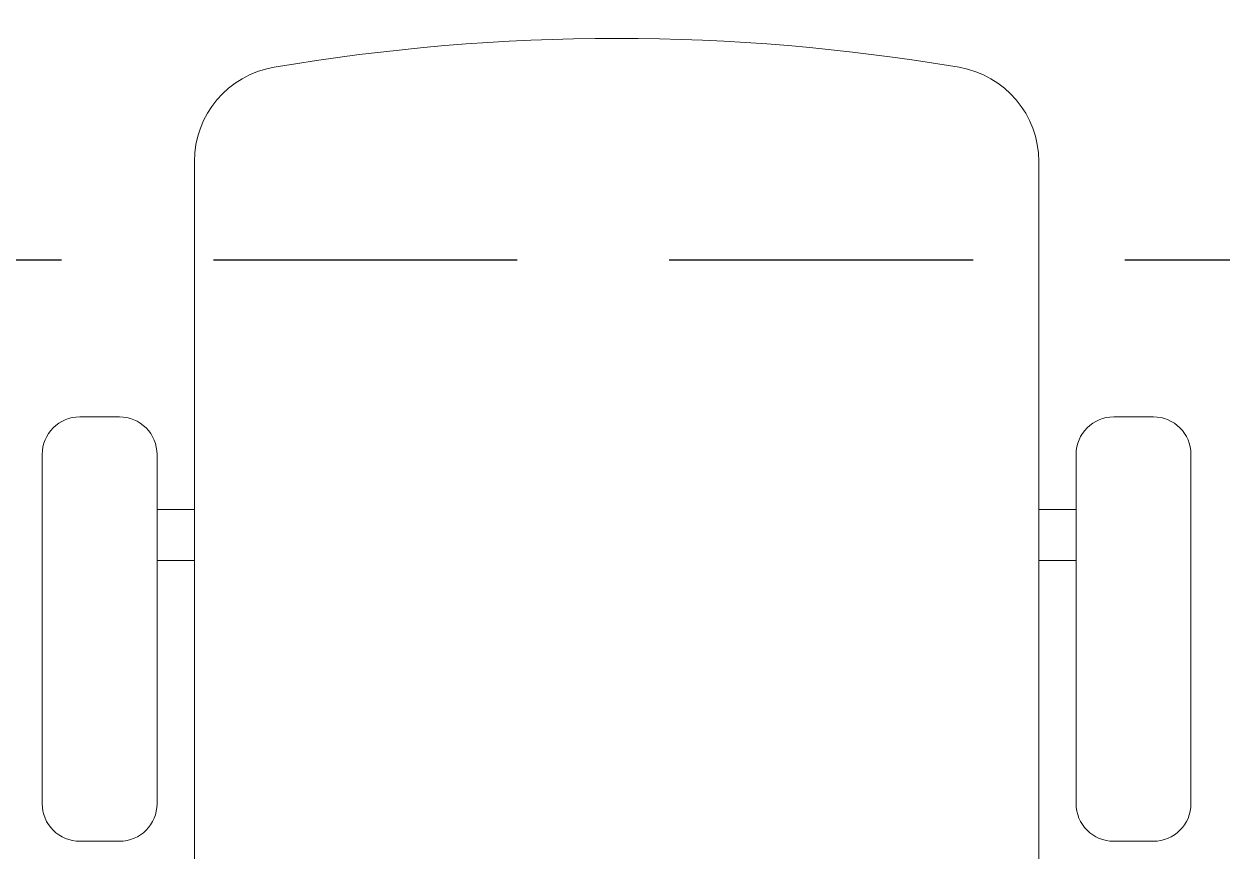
# Model space of a CAD drawing. Header units: inches. Extents: x -12418 to 242017, y -29325 to 19878.
# Drawn here: x 47598 to 48224, y -6648 to -6216 of the extents above; entities that cross this region are included whole.
import ezdxf

# ---------------------------------------------------------------- set-up
doc = ezdxf.new("R2010")
doc.units = ezdxf.units.IN
doc.header["$LTSCALE"] = 25
doc.header["$MEASUREMENT"] = 0
doc.linetypes.add('DASHDOT', pattern=[25.4, 12.7, -6.35, 0, -6.35])
doc.linetypes.add('HIDDEN', pattern=[9.525, 6.35, -3.175])
doc.layers.get('0').update_dxf_attribs({"color": 8})
for name, color, linetype, lineweight in [('00-Ground Floor$0$LOADING', 253, 'Continuous', 5), ('00-Ground Floor$0$NEW Wall', 166, 'Continuous', 5), ('E-LITE-CLNG-CNDT', 6, 'DASHDOT', 35), ('E-POWR-FLOR-CNDT', 6, 'HIDDEN', 25)]:
    doc.layers.add(name, color=color, linetype=linetype, lineweight=lineweight)

# ---------------------------------------------------------------- blocks, each defined once
blk = doc.blocks.new('*X101')
at = {"color": 0}
for p, q in [((5, 3), (5, 3)), ((5, 3), (5, 3)), ((5, 3), (5, 3)), ((5, 3), (5, 3)), ((5, 3), (5, 3)), ((5, 3), (5, 3)), ((5, 3), (5, 3)), ((5, 3), (5, 3)), ((5, 3), (5, 3)), ((5, 3), (5, 3)), ((5, 3), (5, 3)), ((5, 3), (5, 3)), ((5, 3), (5, 3)), ((5, 3), (5, 3)), ((5, 3), (5, 3)), ((5, 3), (5, 3)), ((5, 3), (5, 3)), ((5, 3), (5, 3)), ((5, 3), (5, 3)), ((5, 3), (5, 3)), ((5, 3), (5, 3)), ((5, 3), (5, 3)), ((5, 3), (5, 3)), ((5, 3), (5, 3)), ((5, 3), (5, 3)), ((5, 3), (5, 3)), ((5, 3), (5, 3)), ((5, 3), (5, 3)), ((5, 3), (5, 3)), ((5, 3), (5, 3)), ((5, 3), (5, 3)), ((5, 3), (5, 3)), ((5, 3), (5, 3)), ((5, 3), (5, 3)), ((5, 3), (5, 3)), ((5, 3), (5, 3)), ((5, 3), (5, 3)), ((5, 3), (5, 3)), ((5, 3), (5, 3)), ((5, 3), (5, 3)), ((5, 3), (5, 3)), ((5, 3), (5, 3)), ((5, 3), (5, 3)), ((5, 3), (5, 3)), ((5, 3), (5, 3)), ((5, 3), (5, 3)), ((5, 3), (5, 3)), ((5, 3), (5, 3)), ((5, 3), (5, 3)), ((5, 3), (5, 3)), ((5, 3), (5, 3)), ((5, 3), (5, 3)), ((5, 3), (5, 3)), ((5, 3), (5, 3)), ((5, 3), (5, 3)), ((5, 3), (5, 3)), ((5, 3), (5, 3)), ((5, 3), (5, 3)), ((5, 3), (5, 3)), ((5, 3), (5, 3)), ((5, 3), (5, 3)), ((5, 3), (5, 3)), ((5, 3), (5, 3)), ((5, 3), (5, 3)), ((5, 3), (5, 3)), ((5, 3), (5, 3)), ((6, 3), (5, 3)), ((5, 3), (5, 3)), ((6, 3), (5, 3)), ((5, 3), (5, 3)), ((6, 3), (5, 3)), ((5, 3), (5, 3)), ((6, 3), (5, 3)), ((5, 3), (5, 3)), ((5, 3), (5, 3)), ((5, 3), (5, 3)), ((5, 3), (5, 3)), ((5, 3), (5, 3)), ((5, 3), (5, 3)), ((5, 3), (5, 3)), ((5, 3), (5, 3)), ((5, 3), (5, 3)), ((5, 3), (5, 3)), ((5, 3), (5, 3)), ((5, 3), (5, 3)), ((5, 3), (5, 3)), ((5, 3), (5, 3)), ((5, 3), (5, 3)), ((5, 3), (5, 3)), ((5, 3), (5, 3)), ((5, 3), (5, 3)), ((5, 3), (5, 3)), ((5, 3), (5, 3)), ((5, 3), (5, 3)), ((5, 3), (5, 3)), ((5, 3), (5, 3)), ((6, 3), (6, 3)), ((6, 3), (6, 3)), ((6, 3), (6, 3)), ((6, 3), (6, 3)), ((6, 3), (6, 3)), ((6, 3), (6, 3)), ((6, 3), (6, 3)), ((6, 3), (6, 3)), ((6, 3), (6, 3)), ((6, 3), (6, 3)), ((6, 3), (6, 3)), ((6, 3), (6, 3)), ((6, 3), (6, 3)), ((6, 3), (6, 3)), ((6, 3), (6, 3)), ((6, 3), (6, 3)), ((6, 3), (6, 3)), ((6, 3), (6, 3)), ((6, 3), (6, 3)), ((6, 3), (6, 3)), ((6, 3), (6, 3)), ((6, 3), (6, 3)), ((6, 3), (6, 3)), ((6, 3), (6, 3)), ((6, 3), (6, 3)), ((6, 3), (6, 3)), ((6, 3), (6, 3)), ((6, 3), (6, 3)), ((6, 3), (6, 3)), ((6, 3), (6, 3)), ((6, 3), (6, 3)), ((6, 3), (6, 3)), ((6, 3), (6, 3)), ((6, 3), (6, 3)), ((6, 3), (6, 3)), ((6, 3), (6, 3)), ((6, 3), (6, 3)), ((6, 3), (6, 3)), ((6, 3), (6, 3)), ((6, 3), (6, 3)), ((6, 3), (6, 3)), ((6, 3), (6, 3)), ((6, 3), (6, 3)), ((6, 3), (6, 3)), ((6, 3), (6, 3)), ((6, 3), (6, 3)), ((6, 3), (6, 3)), ((6, 3), (6, 3)), ((6, 3), (6, 3)), ((6, 3), (6, 3)), ((6, 3), (6, 3)), ((6, 3), (6, 3)), ((6, 3), (6, 3)), ((6, 3), (6, 3)), ((6, 3), (6, 3)), ((6, 3), (6, 3)), ((6, 3), (6, 3)), ((6, 3), (6, 3)), ((6, 3), (6, 3)), ((6, 3), (6, 3)), ((6, 3), (6, 3)), ((6, 3), (6, 3)), ((6, 3), (6, 3)), ((6, 3), (6, 3)), ((6, 3), (6, 3)), ((6, 3), (6, 3)), ((6, 3), (6, 3)), ((6, 3), (6, 3)), ((6, 3), (6, 3)), ((6, 3), (6, 3)), ((6, 3), (6, 3)), ((6, 3), (6, 3)), ((6, 3), (6, 3)), ((6, 3), (6, 3)), ((6, 3), (6, 3)), ((6, 3), (6, 3)), ((6, 3), (6, 3)), ((6, 3), (6, 3)), ((6, 3), (6, 3)), ((6, 3), (6, 3)), ((6, 3), (6, 3)), ((6, 3), (6, 3)), ((6, 3), (6, 3)), ((6, 3), (6, 3)), ((6, 3), (6, 3)), ((6, 3), (6, 3)), ((6, 3), (6, 3)), ((6, 3), (6, 3)), ((6, 3), (6, 3)), ((6, 3), (6, 3)), ((6, 3), (6, 3)), ((6, 3), (6, 3)), ((6, 3), (6, 3)), ((6, 3), (6, 3)), ((6, 3), (6, 3)), ((6, 3), (6, 3)), ((6, 3), (6, 3)), ((6, 3), (6, 3)), ((6, 3), (6, 3)), ((6, 3), (6, 3)), ((6, 3), (6, 3)), ((6, 3), (6, 3)), ((6, 3), (6, 3)), ((6, 3), (6, 3)), ((6, 3), (6, 3)), ((6, 3), (6, 3)), ((6, 3), (6, 3)), ((6, 3), (6, 3)), ((6, 3), (6, 3)), ((6, 3), (6, 3)), ((6, 3), (6, 3)), ((6, 3), (6, 3)), ((6, 3), (6, 3)), ((6, 3), (6, 3)), ((6, 3), (6, 3)), ((6, 3), (6, 3)), ((6, 3), (6, 3)), ((6, 3), (6, 3)), ((6, 3), (6, 3)), ((6, 3), (6, 3)), ((6, 3), (6, 3)), ((6, 3), (6, 3)), ((6, 3), (6, 3)), ((6, 3), (6, 3)), ((6, 3), (6, 3)), ((6, 3), (6, 3)), ((6, 3), (6, 3)), ((6, 3), (6, 3)), ((6, 3), (6, 3)), ((6, 3), (6, 3)), ((6, 3), (6, 3)), ((6, 3), (6, 3)), ((6, 3), (6, 3)), ((6, 3), (6, 3)), ((6, 3), (6, 3)), ((6, 3), (6, 3)), ((6, 3), (6, 3)), ((6, 3), (6, 3)), ((6, 3), (6, 3)), ((6, 3), (6, 3)), ((6, 3), (6, 3)), ((6, 3), (6, 3)), ((6, 3), (6, 3)), ((6, 3), (6, 3)), ((6, 3), (6, 3)), ((6, 3), (6, 3)), ((6, 3), (6, 3)), ((6, 3), (6, 3)), ((6, 3), (6, 3)), ((6, 3), (6, 3)), ((6, 3), (6, 3)), ((6, 3), (6, 3)), ((6, 3), (6, 3)), ((6, 3), (6, 3)), ((6, 3), (6, 3)), ((6, 3), (6, 3)), ((6, 3), (6, 3)), ((6, 3), (6, 3)), ((6, 3), (6, 3)), ((6, 3), (6, 3)), ((6, 3), (6, 3)), ((6, 3), (6, 3)), ((6, 3), (6, 3)), ((6, 3), (6, 3)), ((6, 3), (6, 3)), ((6, 3), (6, 3)), ((6, 3), (6, 3)), ((6, 3), (6, 3)), ((6, 3), (6, 3)), ((6, 3), (6, 3)), ((6, 3), (6, 3)), ((6, 3), (6, 3)), ((6, 3), (6, 3)), ((6, 3), (6, 3)), ((6, 3), (6, 3)), ((6, 3), (6, 3)), ((6, 3), (6, 3)), ((6, 3), (6, 3)), ((6, 3), (6, 3)), ((6, 3), (6, 3)), ((6, 3), (6, 3)), ((6, 3), (6, 3)), ((6, 3), (6, 3)), ((6, 3), (6, 3)), ((6, 3), (6, 3)), ((6, 3), (6, 3)), ((6, 3), (6, 3)), ((6, 3), (6, 3)), ((6, 3), (6, 3)), ((6, 3), (6, 3)), ((6, 3), (6, 3)), ((6, 3), (6, 3)), ((6, 3), (6, 3)), ((6, 3), (6, 3)), ((6, 3), (6, 3)), ((6, 3), (6, 3)), ((6, 3), (6, 3)), ((6, 3), (6, 3)), ((6, 3), (6, 3)), ((6, 3), (6, 3)), ((6, 3), (6, 3)), ((6, 3), (6, 3)), ((6, 3), (6, 3)), ((6, 3), (6, 3)), ((6, 3), (5, 3)), ((6, 3), (5, 3)), ((6, 3), (5, 3)), ((6, 3), (5, 3)), ((6, 3), (5, 3)), ((6, 3), (6, 3)), ((6, 3), (6, 3)), ((6, 3), (6, 3)), ((6, 3), (6, 3)), ((6, 3), (6, 3)), ((6, 3), (6, 3)), ((6, 3), (6, 3)), ((6, 3), (6, 3)), ((6, 3), (6, 3)), ((6, 3), (6, 3)), ((6, 3), (6, 3)), ((6, 3), (6, 3)), ((6, 3), (6, 3)), ((6, 3), (6, 3)), ((6, 3), (6, 3)), ((6, 3), (6, 3)), ((6, 3), (6, 3)), ((6, 3), (6, 3)), ((6, 3), (6, 3)), ((6, 3), (6, 3)), ((6, 3), (6, 3)), ((6, 3), (6, 3)), ((6, 3), (6, 3)), ((6, 3), (6, 3)), ((6, 3), (6, 3)), ((6, 3), (6, 3)), ((6, 3), (6, 3)), ((6, 3), (6, 3)), ((6, 3), (6, 3)), ((6, 3), (6, 3)), ((6, 3), (6, 3)), ((6, 3), (6, 3)), ((6, 3), (6, 3)), ((6, 3), (6, 3)), ((6, 3), (6, 3)), ((6, 3), (6, 3)), ((6, 3), (6, 3)), ((6, 3), (6, 3)), ((6, 3), (6, 3)), ((6, 3), (6, 3)), ((6, 3), (6, 3)), ((6, 3), (6, 3)), ((6, 3), (6, 3)), ((6, 3), (6, 3)), ((6, 3), (6, 3)), ((6, 3), (6, 3)), ((6, 3), (6, 3)), ((6, 3), (6, 3)), ((6, 3), (6, 3)), ((6, 3), (6, 3)), ((6, 3), (6, 3)), ((6, 3), (6, 3)), ((6, 3), (6, 3)), ((6, 3), (6, 3)), ((6, 3), (6, 3)), ((6, 3), (6, 3)), ((6, 3), (6, 3)), ((6, 3), (6, 3)), ((6, 3), (6, 3)), ((6, 3), (6, 3)), ((6, 3), (6, 3)), ((6, 3), (6, 3)), ((6, 3), (6, 3)), ((6, 3), (6, 3)), ((6, 3), (6, 3)), ((6, 3), (6, 3)), ((6, 3), (6, 3)), ((6, 3), (6, 3)), ((6, 3), (6, 3)), ((6, 3), (6, 3)), ((6, 3), (6, 3)), ((6, 3), (6, 3)), ((6, 3), (6, 3)), ((6, 3), (6, 3)), ((6, 3), (6, 3)), ((6, 3), (6, 3)), ((6, 3), (6, 3)), ((6, 3), (6, 3)), ((6, 3), (6, 3)), ((6, 3), (6, 3)), ((6, 3), (6, 3)), ((6, 3), (6, 3)), ((6, 3), (6, 3)), ((6, 3), (6, 3)), ((6, 3), (6, 3)), ((6, 3), (6, 3)), ((6, 3), (6, 3)), ((6, 3), (6, 3)), ((6, 3), (6, 3)), ((6, 3), (6, 3)), ((6, 3), (6, 3)), ((6, 3), (6, 3)), ((6, 3), (6, 3)), ((6, 3), (6, 3)), ((6, 3), (6, 3)), ((6, 3), (6, 3)), ((6, 3), (6, 3)), ((6, 3), (6, 3)), ((6, 3), (6, 3)), ((6, 3), (6, 3)), ((6, 3), (6, 3)), ((6, 3), (6, 3)), ((6, 3), (6, 3)), ((6, 3), (6, 3)), ((6, 3), (6, 3)), ((6, 3), (6, 3)), ((6, 3), (6, 3)), ((6, 3), (6, 3)), ((6, 3), (6, 3)), ((6, 3), (6, 3)), ((6, 3), (6, 3)), ((6, 3), (6, 3)), ((6, 3), (6, 3)), ((6, 3), (6, 3)), ((6, 3), (6, 3)), ((6, 3), (6, 3)), ((6, 3), (6, 3)), ((6, 3), (6, 3)), ((6, 3), (6, 3)), ((6, 3), (6, 3)), ((6, 3), (6, 3)), ((6, 3), (6, 3)), ((6, 3), (6, 3)), ((6, 3), (6, 3)), ((6, 3), (6, 3)), ((6, 3), (6, 3)), ((6, 3), (6, 3)), ((6, 3), (6, 3)), ((6, 3), (6, 3)), ((6, 3), (6, 3)), ((6, 3), (6, 3)), ((6, 3), (6, 3)), ((6, 3), (6, 3)), ((6, 3), (6, 3)), ((6, 3), (6, 3)), ((6, 3), (6, 3)), ((6, 3), (6, 3)), ((6, 3), (6, 3)), ((6, 3), (6, 3)), ((6, 3), (6, 3)), ((6, 3), (6, 3)), ((6, 3), (6, 3)), ((6, 3), (6, 3)), ((6, 3), (6, 3)), ((6, 3), (6, 3)), ((6, 3), (6, 3)), ((6, 3), (6, 3)), ((6, 3), (6, 3)), ((6, 3), (6, 3)), ((6, 3), (6, 3)), ((6, 3), (6, 3)), ((6, 3), (6, 3)), ((6, 3), (6, 3)), ((6, 3), (6, 3)), ((6, 3), (6, 3)), ((6, 3), (6, 3)), ((6, 3), (6, 3)), ((6, 3), (6, 3)), ((6, 3), (6, 3)), ((6, 3), (6, 3)), ((6, 3), (6, 3)), ((6, 3), (6, 3)), ((6, 3), (6, 3)), ((6, 3), (6, 3)), ((6, 3), (6, 3)), ((6, 3), (6, 3)), ((6, 3), (6, 3)), ((6, 3), (6, 3)), ((6, 3), (6, 3)), ((6, 3), (6, 3)), ((6, 3), (6, 3)), ((6, 3), (6, 3)), ((6, 3), (6, 3)), ((6, 3), (6, 3)), ((6, 3), (6, 3)), ((6, 3), (6, 3)), ((6, 3), (6, 3)), ((6, 3), (6, 3)), ((6, 3), (6, 3)), ((6, 3), (6, 3)), ((6, 3), (6, 3)), ((6, 3), (6, 3)), ((6, 3), (6, 3)), ((6, 3), (6, 3)), ((6, 3), (6, 3)), ((6, 3), (6, 3)), ((6, 3), (6, 3)), ((6, 3), (6, 3)), ((6, 3), (6, 3)), ((6, 3), (6, 3)), ((6, 3), (6, 3)), ((6, 3), (6, 3)), ((6, 3), (6, 3)), ((6, 3), (6, 3)), ((6, 3), (6, 3)), ((6, 3), (6, 3)), ((6, 3), (6, 3)), ((6, 3), (6, 3)), ((6, 3), (6, 3)), ((6, 3), (6, 3)), ((6, 3), (6, 3)), ((6, 3), (6, 3)), ((6, 3), (6, 3)), ((6, 3), (6, 3)), ((6, 3), (6, 3)), ((6, 3), (6, 3)), ((6, 3), (6, 3)), ((6, 3), (6, 3)), ((6, 3), (6, 3)), ((6, 3), (6, 3)), ((6, 3), (6, 3)), ((6, 3), (6, 3)), ((6, 3), (6, 3)), ((6, 3), (6, 3)), ((6, 3), (6, 3)), ((6, 3), (6, 3)), ((6, 3), (6, 3)), ((6, 3), (6, 3)), ((6, 3), (6, 3)), ((6, 3), (6, 3)), ((6, 3), (6, 3)), ((6, 3), (6, 3)), ((6, 3), (6, 3)), ((6, 3), (6, 3)), ((6, 3), (6, 3)), ((6, 3), (6, 3)), ((6, 3), (6, 3)), ((6, 3), (6, 3)), ((6, 3), (6, 3)), ((6, 3), (6, 3)), ((6, 3), (6, 3)), ((6, 3), (6, 3)), ((6, 3), (6, 3)), ((6, 3), (6, 3)), ((6, 3), (6, 3)), ((6, 3), (6, 3)), ((6, 3), (6, 3)), ((6, 3), (6, 3)), ((6, 3), (6, 3)), ((6, 3), (6, 3)), ((6, 3), (6, 3)), ((6, 3), (6, 3)), ((6, 3), (6, 3)), ((6, 3), (6, 3)), ((6, 3), (6, 3)), ((6, 3), (6, 3)), ((6, 3), (6, 3)), ((6, 3), (6, 3)), ((6, 3), (6, 3)), ((6, 3), (6, 3)), ((6, 3), (6, 3)), ((6, 3), (6, 3)), ((6, 3), (6, 3)), ((6, 3), (6, 3)), ((6, 3), (6, 3)), ((6, 3), (6, 3)), ((6, 3), (6, 3)), ((6, 3), (6, 3)), ((6, 3), (6, 3)), ((6, 3), (6, 3)), ((6, 3), (6, 3)), ((6, 3), (6, 3)), ((6, 3), (6, 3)), ((6, 3), (6, 3)), ((6, 3), (6, 3)), ((6, 3), (6, 3)), ((6, 3), (6, 3)), ((6, 3), (6, 3)), ((6, 3), (6, 3)), ((6, 3), (6, 3)), ((6, 3), (6, 3)), ((6, 3), (6, 3)), ((6, 3), (6, 3)), ((6, 3), (6, 3)), ((6, 3), (6, 3)), ((6, 3), (6, 3)), ((6, 3), (6, 3)), ((6, 3), (6, 3)), ((6, 3), (6, 3)), ((6, 3), (6, 3)), ((6, 3), (6, 3)), ((6, 3), (6, 3)), ((6, 3), (6, 3)), ((6, 3), (6, 3)), ((6, 3), (6, 3)), ((6, 3), (6, 3)), ((6, 3), (6, 3)), ((6, 3), (6, 3)), ((6, 3), (6, 3)), ((6, 3), (6, 3)), ((6, 3), (6, 3)), ((6, 3), (6, 3)), ((6, 3), (6, 3)), ((6, 3), (6, 3)), ((6, 3), (6, 3)), ((6, 3), (6, 3)), ((6, 3), (6, 3)), ((6, 3), (6, 3)), ((6, 3), (6, 3)), ((6, 3), (6, 3)), ((6, 3), (6, 3)), ((6, 3), (6, 3)), ((6, 3), (6, 3)), ((6, 3), (6, 3)), ((6, 3), (6, 3)), ((6, 3), (6, 3)), ((6, 3), (6, 3)), ((6, 3), (6, 3)), ((6, 3), (6, 3)), ((6, 3), (6, 3)), ((6, 3), (6, 3)), ((6, 3), (6, 3)), ((6, 3), (6, 3)), ((6, 3), (6, 3)), ((6, 3), (6, 3)), ((6, 3), (6, 3)), ((6, 3), (6, 3))]:
    blk.add_line(p, q, dxfattribs=at)
blk = doc.blocks.new('*X102')
at = {"color": 0}
for p, q in [((13, 1), (13, 1)), ((13, 1), (13, 1)), ((13, 1), (13, 1)), ((13, 1), (13, 1)), ((13, 1), (13, 1)), ((13, 1), (13, 1)), ((13, 1), (13, 1)), ((13, 1), (13, 1)), ((13, 1), (13, 1)), ((13, 1), (13, 1)), ((13, 1), (13, 1)), ((13, 1), (13, 1)), ((13, 1), (13, 1)), ((13, 1), (13, 1)), ((13, 1), (13, 1)), ((13, 1), (14, 1)), ((13, 1), (14, 1)), ((13, 1), (14, 1)), ((13, 1), (13, 1)), ((13, 1), (13, 1)), ((13, 1), (13, 1)), ((13, 1), (13, 1)), ((13, 1), (13, 1)), ((13, 1), (13, 1)), ((13, 1), (13, 1)), ((13, 1), (13, 1)), ((13, 1), (13, 1)), ((13, 1), (13, 1)), ((13, 1), (13, 1)), ((13, 1), (13, 1)), ((13, 1), (13, 1)), ((13, 1), (13, 1)), ((13, 1), (13, 1)), ((13, 1), (13, 1)), ((13, 1), (13, 1)), ((13, 1), (13, 1)), ((13, 1), (13, 1)), ((13, 1), (13, 1)), ((13, 1), (13, 1)), ((13, 1), (13, 1)), ((13, 1), (13, 1)), ((13, 1), (13, 1)), ((13, 1), (13, 1)), ((13, 1), (13, 1)), ((13, 1), (13, 1)), ((13, 1), (13, 1)), ((13, 1), (13, 1)), ((13, 1), (13, 1)), ((13, 1), (13, 1)), ((13, 1), (13, 1)), ((13, 1), (13, 1)), ((13, 1), (13, 1)), ((13, 1), (13, 1)), ((13, 1), (13, 1)), ((13, 1), (13, 1)), ((13, 1), (13, 1)), ((13, 1), (13, 1)), ((13, 1), (13, 1)), ((13, 1), (13, 1)), ((13, 1), (13, 1)), ((13, 1), (13, 1)), ((13, 1), (13, 1)), ((13, 1), (13, 1)), ((13, 1), (13, 1)), ((13, 1), (13, 1)), ((13, 1), (13, 1)), ((13, 1), (13, 1)), ((13, 1), (13, 1)), ((13, 1), (13, 1)), ((13, 1), (13, 1)), ((13, 1), (13, 1)), ((13, 1), (13, 1)), ((13, 1), (13, 1)), ((13, 1), (13, 1)), ((13, 1), (13, 1)), ((13, 1), (13, 1)), ((13, 1), (13, 1)), ((13, 1), (13, 1)), ((13, 1), (13, 1)), ((13, 1), (13, 1)), ((13, 1), (13, 1)), ((13, 1), (13, 1)), ((13, 1), (13, 1)), ((13, 1), (13, 1)), ((13, 1), (13, 1)), ((13, 1), (13, 1)), ((13, 1), (13, 1)), ((13, 1), (13, 1)), ((13, 1), (13, 1)), ((13, 1), (13, 1)), ((13, 1), (13, 1)), ((13, 1), (13, 1)), ((13, 1), (13, 1)), ((13, 1), (13, 1)), ((13, 1), (13, 1)), ((13, 1), (13, 1)), ((13, 1), (13, 1)), ((13, 1), (13, 1)), ((13, 1), (13, 1)), ((13, 1), (13, 1)), ((13, 1), (13, 1)), ((13, 1), (13, 1)), ((13, 1), (13, 1)), ((13, 1), (13, 1)), ((13, 1), (13, 1)), ((13, 1), (13, 1)), ((13, 1), (13, 1)), ((13, 1), (13, 1)), ((13, 1), (13, 1)), ((13, 1), (13, 1)), ((13, 1), (13, 1)), ((13, 1), (13, 1)), ((13, 1), (13, 1)), ((13, 1), (13, 1)), ((13, 1), (13, 1)), ((13, 1), (13, 1)), ((13, 1), (13, 1)), ((13, 1), (13, 1)), ((13, 1), (13, 1)), ((13, 1), (13, 1)), ((13, 1), (13, 1)), ((13, 1), (13, 1)), ((13, 1), (13, 1)), ((13, 1), (14, 1)), ((13, 0), (13, 0)), ((13, 0), (13, 0)), ((13, 0), (13, 0)), ((13, 0), (13, 0)), ((13, 0), (13, 0)), ((13, 0), (13, 0)), ((13, 0), (13, 0)), ((13, 0), (13, 0)), ((13, 0), (13, 0)), ((13, 0), (13, 0)), ((13, 0), (13, 0)), ((13, 0), (13, 0)), ((13, 0), (13, 0)), ((13, 0), (13, 0)), ((13, 0), (13, 0)), ((13, 0), (13, 0)), ((13, 0), (13, 0)), ((13, 0), (13, 0)), ((13, 0), (13, 0)), ((13, 0), (13, 0)), ((13, 0), (13, 0)), ((13, 0), (13, 0)), ((13, 0), (13, 0)), ((13, 0), (13, 0)), ((13, 0), (13, 0)), ((13, 0), (13, 0)), ((13, 0), (13, 0)), ((13, 0), (13, 0)), ((13, 0), (13, 0)), ((13, 0), (13, 0)), ((13, 0), (13, 0)), ((13, 0), (13, 0)), ((13, 0), (13, 0)), ((13, 0), (13, 0)), ((13, 0), (13, 0)), ((13, 0), (13, 0)), ((13, 0), (13, 0)), ((13, 0), (13, 0)), ((13, 0), (13, 0)), ((13, 0), (13, 0)), ((13, 0), (13, 0)), ((13, 0), (13, 0)), ((13, 0), (13, 0)), ((13, 0), (13, 0)), ((13, 0), (13, 0)), ((13, 0), (13, 0)), ((13, 0), (13, 0)), ((13, 0), (13, 0)), ((13, 0), (14, 0)), ((13, 0), (14, 0)), ((13, 0), (13, 0)), ((13, 0), (14, 0)), ((14, 1), (14, 1)), ((14, 1), (14, 1)), ((14, 1), (14, 1)), ((14, 1), (14, 1)), ((14, 1), (14, 1)), ((14, 1), (14, 1)), ((14, 1), (14, 1)), ((14, 1), (14, 1)), ((14, 1), (14, 1)), ((14, 1), (14, 1)), ((14, 1), (14, 1)), ((14, 1), (14, 1)), ((14, 1), (14, 1)), ((14, 1), (14, 1)), ((14, 1), (14, 1)), ((14, 1), (14, 1)), ((14, 1), (14, 1)), ((14, 1), (14, 1)), ((14, 1), (14, 1)), ((14, 1), (14, 1)), ((14, 1), (14, 1)), ((14, 1), (14, 1)), ((14, 1), (14, 1)), ((14, 1), (14, 1)), ((14, 1), (14, 1)), ((14, 1), (14, 1)), ((14, 1), (14, 1)), ((14, 1), (14, 1)), ((14, 1), (14, 1)), ((14, 1), (14, 1)), ((14, 1), (14, 1)), ((14, 1), (14, 1)), ((14, 1), (14, 1)), ((14, 1), (14, 1)), ((14, 1), (14, 1)), ((14, 1), (14, 1)), ((14, 1), (14, 1)), ((14, 1), (14, 1)), ((14, 1), (14, 1)), ((14, 1), (14, 1)), ((14, 1), (14, 1)), ((14, 1), (14, 1)), ((14, 1), (14, 1)), ((14, 1), (14, 1)), ((14, 1), (14, 1)), ((14, 1), (14, 1)), ((14, 1), (14, 1)), ((14, 1), (14, 1)), ((14, 1), (14, 1)), ((14, 1), (14, 1)), ((14, 1), (14, 1)), ((14, 1), (14, 1)), ((14, 1), (14, 1)), ((14, 1), (14, 1)), ((14, 1), (14, 1)), ((14, 1), (14, 1)), ((14, 1), (14, 1)), ((14, 1), (14, 1)), ((14, 1), (14, 1)), ((14, 1), (14, 1)), ((14, 1), (14, 1)), ((14, 1), (14, 1)), ((14, 1), (14, 1)), ((14, 1), (14, 1)), ((14, 1), (14, 1)), ((14, 1), (14, 1)), ((14, 1), (14, 1)), ((14, 1), (14, 1)), ((14, 1), (14, 1)), ((14, 1), (14, 1)), ((14, 1), (14, 1)), ((14, 1), (14, 1)), ((14, 1), (14, 1)), ((14, 1), (14, 1)), ((14, 1), (14, 1)), ((14, 1), (14, 1)), ((14, 1), (14, 1)), ((14, 1), (14, 1)), ((14, 1), (14, 1)), ((14, 1), (14, 1)), ((14, 1), (14, 1)), ((14, 1), (14, 1)), ((14, 1), (14, 1)), ((14, 1), (14, 1)), ((14, 1), (14, 1)), ((14, 1), (14, 1)), ((14, 1), (14, 1)), ((14, 1), (14, 1)), ((14, 1), (14, 1)), ((14, 1), (14, 1)), ((14, 1), (14, 1)), ((14, 1), (14, 1)), ((14, 1), (14, 1)), ((14, 1), (14, 1)), ((14, 0), (14, 0)), ((14, 0), (14, 0)), ((14, 0), (14, 0)), ((14, 0), (14, 0)), ((14, 0), (14, 0)), ((14, 0), (14, 0)), ((14, 0), (14, 0)), ((14, 0), (14, 0)), ((14, 0), (14, 0)), ((14, 0), (14, 0)), ((14, 0), (14, 0)), ((14, 0), (14, 0)), ((14, 0), (14, 0)), ((14, 0), (14, 0)), ((14, 0), (14, 0)), ((14, 0), (14, 0)), ((14, 0), (14, 0)), ((14, 0), (14, 0)), ((14, 0), (14, 0)), ((14, 0), (14, 0)), ((14, 0), (14, 0)), ((14, 0), (14, 0)), ((14, 0), (14, 0)), ((14, 0), (14, 0)), ((14, 0), (14, 0)), ((14, 0), (14, 0)), ((14, 0), (14, 0)), ((14, 0), (14, 0)), ((14, 0), (14, 0)), ((14, 0), (14, 0)), ((14, 0), (14, 0)), ((14, 0), (14, 0)), ((14, 0), (14, 0)), ((14, 0), (14, 0)), ((14, 0), (14, 0)), ((14, 0), (14, 0)), ((14, 0), (14, 0)), ((14, 0), (14, 0)), ((14, 0), (14, 0)), ((14, 0), (14, 0)), ((14, 0), (14, 0)), ((14, 0), (14, 0)), ((14, 0), (14, 0)), ((14, 0), (14, 0)), ((14, 0), (14, 0)), ((14, 0), (14, 0)), ((14, 0), (14, 0)), ((14, 0), (14, 0)), ((13, 0), (13, 0)), ((13, 0), (14, 0)), ((13, 0), (13, 0)), ((13, 0), (14, 0)), ((13, 0), (13, 0)), ((13, 0), (14, 0)), ((13, 0), (13, 0)), ((13, 0), (13, 0)), ((13, 0), (13, 0)), ((13, 0), (13, 0)), ((13, 0), (14, 0)), ((13, 0), (13, 0)), ((13, 0), (14, 0)), ((13, 0), (13, 0)), ((13, 0), (14, 0)), ((13, 0), (13, 0)), ((13, 0), (14, 0)), ((13, 0), (13, 0)), ((13, 0), (14, 0)), ((13, 0), (13, 0)), ((13, 0), (14, 0)), ((13, 0), (13, 0)), ((13, 0), (14, 0)), ((13, 0), (13, 0)), ((13, 0), (13, 0)), ((13, 0), (13, 0)), ((13, 0), (14, 0)), ((13, 0), (13, 0)), ((13, 0), (14, 0)), ((13, 0), (13, 0)), ((13, 0), (14, 0)), ((13, 0), (13, 0)), ((13, 0), (14, 0)), ((13, 0), (13, 0)), ((13, 0), (13, 0)), ((13, 0), (13, 0)), ((13, 0), (13, 0)), ((13, 0), (13, 0)), ((13, 0), (13, 0)), ((13, 0), (13, 0)), ((13, 0), (13, 0)), ((13, 0), (13, 0)), ((13, 0), (13, 0)), ((13, 0), (13, 0)), ((13, 0), (13, 0)), ((13, 0), (13, 0)), ((13, 0), (13, 0)), ((13, 0), (13, 0)), ((13, 0), (13, 0)), ((13, 0), (13, 0)), ((13, 0), (13, 0)), ((13, 0), (13, 0)), ((13, 0), (13, 0)), ((13, 0), (13, 0)), ((13, 0), (13, 0)), ((13, 0), (13, 0)), ((13, 0), (13, 0)), ((13, 0), (13, 0)), ((13, 0), (13, 0)), ((13, 0), (13, 0)), ((13, 0), (13, 0)), ((13, 0), (13, 0)), ((13, 0), (13, 0)), ((13, 0), (13, 0)), ((13, -1), (13, -1)), ((13, -1), (13, -1)), ((13, -1), (13, -1)), ((13, -1), (13, -1)), ((13, -1), (13, -1)), ((13, -1), (14, -1)), ((13, -1), (13, -1)), ((14, 0), (14, 0)), ((14, 0), (14, 0)), ((14, 0), (14, 0)), ((14, 0), (14, 0)), ((14, 0), (14, 0)), ((14, 0), (14, 0)), ((14, 0), (14, 0)), ((14, 0), (14, 0)), ((14, 0), (14, 0)), ((14, 0), (14, 0)), ((14, 0), (14, 0)), ((14, 0), (14, 0)), ((14, 0), (14, 0)), ((14, 0), (14, 0)), ((14, 0), (14, 0)), ((13, 0), (14, 0)), ((14, 0), (14, 0)), ((14, 0), (14, 0)), ((14, 0), (14, 0)), ((14, 0), (14, 0)), ((14, 0), (14, 0)), ((14, 0), (14, 0)), ((14, 0), (14, 0)), ((14, 0), (14, 0)), ((14, 0), (14, 0)), ((14, 0), (14, 0)), ((14, 0), (14, 0)), ((14, 0), (14, 0)), ((14, 0), (14, 0)), ((14, 0), (14, 0)), ((14, 0), (14, 0)), ((14, 0), (14, 0)), ((14, 0), (14, 0)), ((14, 0), (14, 0)), ((14, 0), (14, 0)), ((14, 0), (14, 0)), ((14, 0), (14, 0)), ((14, 0), (14, 0)), ((14, 0), (14, 0)), ((14, 0), (14, 0)), ((14, 0), (14, 0)), ((14, 0), (14, 0)), ((14, 0), (14, 0)), ((14, 0), (14, 0)), ((14, 0), (14, 0)), ((14, 0), (14, 0)), ((14, 0), (14, 0)), ((14, 0), (14, 0)), ((14, 0), (14, 0)), ((14, 0), (14, 0)), ((14, -1), (14, -1)), ((14, -1), (14, -1)), ((14, -1), (14, -1)), ((14, -1), (14, -1)), ((14, -1), (14, -1))]:
    blk.add_line(p, q, dxfattribs=at)
blk = doc.blocks.new('00-Ground Floor$0$GF21018-P')
at = {"color": 0}
for p, q in [((-0.2207, 0.47563), (-0.2207, 0.0675)), ((0.22049, 0.47563), (0.22049, 0.0675)), ((-0.2806, 0.34221), (-0.25983, 0.34221)), ((0.25963, 0.34221), (0.2804, 0.34221)), ((-0.30021, 0.32259), (-0.30021, 0.14)), ((-0.24021, 0.32259), (-0.24021, 0.14)), ((0.24001, 0.32259), (0.24001, 0.14)), ((0.30001, 0.32259), (0.30001, 0.14)), ((-0.24021, 0.29372), (-0.2207, 0.29372)), ((0.22049, 0.29372), (0.24001, 0.29372)), ((-0.24021, 0.26708), (-0.2207, 0.26708)), ((0.22049, 0.26708), (0.24001, 0.26708)), ((-0.2806, 0.12039), (-0.25983, 0.12039)), ((0.25963, 0.12039), (0.2804, 0.12039))]:
    blk.add_line(p, q, dxfattribs=at)
for points in [[(0.24001, 0.29372), (0.24001, 0.29372), (0.24001, 0.29372), (0.24001, 0.29372), (0.24001, 0.29372), (0.24001, 0.29372), (0.24001, 0.29372), (0.24001, 0.29372), (0.24001, 0.29372), (0.24001, 0.29372), (0.24001, 0.29372), (0.24001, 0.29372), (0.24001, 0.29372), (0.24001, 0.29372), (0.24001, 0.29372), (0.24001, 0.29372), (0.24001, 0.29372), (0.24001, 0.29372), (0.24001, 0.29372), (0.24001, 0.29372), (0.24001, 0.29372), (0.24001, 0.29372), (0.24001, 0.29372), (0.24001, 0.29372), (0.24001, 0.29372), (0.24001, 0.29372), (0.24001, 0.29372), (0.24001, 0.29372), (0.24001, 0.29372), (0.24001, 0.29372), (0.24001, 0.29372), (0.24001, 0.29372), (0.24001, 0.29372), (0.24001, 0.29372), (0.24001, 0.29372), (0.24001, 0.29372), (0.24001, 0.29372), (0.24001, 0.29372), (0.24001, 0.29372), (0.24001, 0.29372), (0.24001, 0.29372), (0.24001, 0.29372), (0.24001, 0.29372), (0.24001, 0.29372), (0.24001, 0.29372), (0.24001, 0.29372), (0.24001, 0.29372), (0.24001, 0.29372), (0.24001, 0.29372), (0.24001, 0.29372), (0.24001, 0.29372), (0.24001, 0.29372), (0.24001, 0.29372), (0.24001, 0.29372), (0.24001, 0.29372), (0.24001, 0.29372), (0.24001, 0.29372), (0.24001, 0.29372), (0.24001, 0.29372), (0.24001, 0.29372), (0.24001, 0.29372), (0.24001, 0.29372), (0.24001, 0.29372), (0.24001, 0.29372), (0.24001, 0.29372), (0.24001, 0.29372), (0.24001, 0.29372), (0.24001, 0.29372), (0.24001, 0.29372), (0.24001, 0.29372), (0.24001, 0.29372), (0.24001, 0.29372), (0.24001, 0.29372), (0.24001, 0.29372), (0.24001, 0.29372), (0.24001, 0.29372), (0.24001, 0.29372), (0.24001, 0.29372), (0.24001, 0.29372), (0.24001, 0.29372), (0.24001, 0.29372), (0.24001, 0.29372), (0.24001, 0.29372), (0.24001, 0.29372), (0.24001, 0.29372), (0.24001, 0.29372), (0.24001, 0.29372), (0.24001, 0.29372), (0.24001, 0.29372), (0.24001, 0.29372), (0.24001, 0.29372), (0.24001, 0.29372), (0.24001, 0.29372), (0.24001, 0.29372), (0.24001, 0.29372), (0.24001, 0.29372), (0.24001, 0.29372), (0.24001, 0.29372), (0.24001, 0.29372), (0.24001, 0.29372), (0.24001, 0.29372), (0.24001, 0.29372), (0.24001, 0.29372), (0.24001, 0.29372), (0.24001, 0.29372), (0.24001, 0.29372), (0.24001, 0.29372), (0.24001, 0.29372), (0.24001, 0.29372), (0.24001, 0.29372), (0.24001, 0.29372), (0.24001, 0.29372), (0.24001, 0.29372), (0.24001, 0.29372), (0.24001, 0.29372), (0.24001, 0.29372), (0.24001, 0.29372), (0.24001, 0.29372), (0.24001, 0.29372), (0.24001, 0.29372), (0.24001, 0.29372), (0.24001, 0.29372), (0.24001, 0.29372), (0.24001, 0.29372), (0.24001, 0.29372), (0.24001, 0.29372), (0.24001, 0.29372), (0.24001, 0.29372), (0.24001, 0.29372), (0.24001, 0.29372), (0.24001, 0.29372), (0.24001, 0.29372), (0.24001, 0.29372), (0.24001, 0.29372), (0.24001, 0.29372), (0.24001, 0.29372), (0.24001, 0.29372), (0.24001, 0.29372), (0.24001, 0.29372), (0.24001, 0.29372), (0.24001, 0.29372), (0.24001, 0.29372), (0.24001, 0.29372), (0.24001, 0.29372), (0.24001, 0.29372), (0.24001, 0.29372), (0.24001, 0.29372), (0.24001, 0.29372), (0.24001, 0.29372), (0.24001, 0.29372), (0.24001, 0.29372), (0.24001, 0.29372), (0.24001, 0.29372), (0.24001, 0.29372), (0.24001, 0.29372), (0.24001, 0.29372), (0.24001, 0.29372), (0.24001, 0.29372), (0.24001, 0.29372), (0.24001, 0.29372), (0.24001, 0.29372), (0.24001, 0.29372), (0.24001, 0.29372), (0.24001, 0.29372), (0.24001, 0.29372), (0.24001, 0.29372), (0.24001, 0.29372), (0.24001, 0.29372), (0.24001, 0.29372), (0.24001, 0.29372), (0.24001, 0.29372), (0.24001, 0.29372), (0.24001, 0.29372), (0.24001, 0.29372), (0.24001, 0.29372), (0.24001, 0.29372), (0.24001, 0.29372), (0.24001, 0.29372), (0.24001, 0.29372), (0.24001, 0.29372), (0.24001, 0.29372), (0.24001, 0.29372), (0.24001, 0.29372), (0.24001, 0.29372), (0.24001, 0.29372), (0.24001, 0.29372), (0.24001, 0.29372), (0.24001, 0.29372), (0.24001, 0.29372), (0.24001, 0.29372), (0.24001, 0.29372), (0.24001, 0.29372), (0.24001, 0.29372), (0.24001, 0.29372), (0.24001, 0.29372), (0.24001, 0.29372), (0.24001, 0.29372), (0.24001, 0.29372), (0.24001, 0.29372), (0.24001, 0.29372), (0.24001, 0.29372), (0.24001, 0.29372), (0.24001, 0.29372), (0.24001, 0.29372), (0.24001, 0.29372), (0.24001, 0.29372), (0.24001, 0.29372), (0.24001, 0.29372), (0.24001, 0.29372), (0.24001, 0.29372), (0.24001, 0.29372), (0.24001, 0.29372), (0.24001, 0.29372), (0.24001, 0.29372), (0.24001, 0.29372), (0.24001, 0.29372), (0.24001, 0.29372), (0.24001, 0.29372), (0.24001, 0.29372), (0.24001, 0.29372), (0.24001, 0.29372), (0.24001, 0.29372), (0.24001, 0.29372), (0.24001, 0.29372), (0.24001, 0.29372), (0.24001, 0.29372), (0.24001, 0.29372), (0.24001, 0.29372), (0.24001, 0.29372), (0.24001, 0.29372), (0.24001, 0.29372), (0.24001, 0.29372), (0.24001, 0.29372), (0.24001, 0.29372), (0.24001, 0.29372), (0.24001, 0.29372), (0.24001, 0.29372), (0.24001, 0.29372), (0.24001, 0.29372), (0.24001, 0.29372), (0.24001, 0.29372), (0.24001, 0.29372), (0.24001, 0.29372), (0.24001, 0.29372), (0.24001, 0.29372), (0.24001, 0.29372), (0.24001, 0.29372), (0.24001, 0.29372), (0.24001, 0.29372), (0.24001, 0.29372), (0.24001, 0.29372), (0.24001, 0.29372), (0.24001, 0.29372), (0.24001, 0.29372), (0.24001, 0.29372), (0.24001, 0.29372), (0.24001, 0.29372), (0.24001, 0.29372), (0.24001, 0.29372), (0.24001, 0.29372), (0.24001, 0.29372), (0.24001, 0.29372), (0.24001, 0.29372), (0.24001, 0.29372), (0.24001, 0.29372), (0.24001, 0.29372), (0.24001, 0.29372), (0.24001, 0.29372), (0.24001, 0.29372), (0.24001, 0.29372), (0.24001, 0.29372), (0.24001, 0.29372), (0.24001, 0.29372), (0.24001, 0.29372), (0.24001, 0.29372), (0.24001, 0.29372), (0.24001, 0.29372)], [(0.24001, 0.29372), (0.24001, 0.29372), (0.24001, 0.29372), (0.24001, 0.29372), (0.24001, 0.29372), (0.24001, 0.29372), (0.24001, 0.29372), (0.24001, 0.29372), (0.24001, 0.29372), (0.24001, 0.29372), (0.24001, 0.29372), (0.24001, 0.29372), (0.24001, 0.29372), (0.24001, 0.29372), (0.24001, 0.29372), (0.24001, 0.29372), (0.24001, 0.29372), (0.24001, 0.29372), (0.24001, 0.29372), (0.24001, 0.29372), (0.24001, 0.29372), (0.24001, 0.29372), (0.24001, 0.29372), (0.24001, 0.29372), (0.24001, 0.29372), (0.24001, 0.29372), (0.24001, 0.29372), (0.24001, 0.29372), (0.24001, 0.29372), (0.24001, 0.29372), (0.24001, 0.29372), (0.24001, 0.29372), (0.24001, 0.29372), (0.24001, 0.29372), (0.24001, 0.29372), (0.24001, 0.29372), (0.24001, 0.29372), (0.24001, 0.29372), (0.24001, 0.29372), (0.24001, 0.29372), (0.24001, 0.29372), (0.24001, 0.29372), (0.24001, 0.29372), (0.24001, 0.29372), (0.24001, 0.29372), (0.24001, 0.29372), (0.24001, 0.29372), (0.24001, 0.29372), (0.24001, 0.29372), (0.24001, 0.29372), (0.24001, 0.29372), (0.24001, 0.29372), (0.24001, 0.29372), (0.24001, 0.29372), (0.24001, 0.29372), (0.24001, 0.29372), (0.24001, 0.29372), (0.24001, 0.29372), (0.24001, 0.29372), (0.24001, 0.29372), (0.24001, 0.29372), (0.24001, 0.29372), (0.24001, 0.29372), (0.24001, 0.29372), (0.24001, 0.29372), (0.24001, 0.29372), (0.24001, 0.29372), (0.24001, 0.29372), (0.24001, 0.29372), (0.24001, 0.29372), (0.24001, 0.29372), (0.24001, 0.29372), (0.24001, 0.29372), (0.24001, 0.29372), (0.24001, 0.29372), (0.24001, 0.29372), (0.24001, 0.29372), (0.24001, 0.29372), (0.24001, 0.29372), (0.24001, 0.29372), (0.24001, 0.29372), (0.24001, 0.29372), (0.24001, 0.29372), (0.24001, 0.29372), (0.24001, 0.29372), (0.24001, 0.29372), (0.24001, 0.29372), (0.24001, 0.29372), (0.24001, 0.29372), (0.24001, 0.29372), (0.24001, 0.29372), (0.24001, 0.29372), (0.24001, 0.29372), (0.24001, 0.29372), (0.24001, 0.29372), (0.24001, 0.29372), (0.24001, 0.29372), (0.24001, 0.29372), (0.24001, 0.29372), (0.24001, 0.29372), (0.24001, 0.29372), (0.24001, 0.29372), (0.24001, 0.29372), (0.24001, 0.29372), (0.24001, 0.29372), (0.24001, 0.29372), (0.24001, 0.29372), (0.24001, 0.29372), (0.24001, 0.29372), (0.24001, 0.29372), (0.24001, 0.29372), (0.24001, 0.29372), (0.24001, 0.29372), (0.24001, 0.29372), (0.24001, 0.29372), (0.24001, 0.29372), (0.24001, 0.29372), (0.24001, 0.29372), (0.24001, 0.29372), (0.24001, 0.29372), (0.24001, 0.29372), (0.24001, 0.29372), (0.24001, 0.29372), (0.24001, 0.29372), (0.24001, 0.29372), (0.24001, 0.29372), (0.24001, 0.29372), (0.24001, 0.29372), (0.24001, 0.29372), (0.24001, 0.29372), (0.24001, 0.29372), (0.24001, 0.29372), (0.24001, 0.29372), (0.24001, 0.29372), (0.24001, 0.29372), (0.24001, 0.29372), (0.24001, 0.29372), (0.24001, 0.29372), (0.24001, 0.29372), (0.24001, 0.29372), (0.24001, 0.29372), (0.24001, 0.29372), (0.24001, 0.29372), (0.24001, 0.29372), (0.24001, 0.29372), (0.24001, 0.29372), (0.24001, 0.29372), (0.24001, 0.29372), (0.24001, 0.29372), (0.24001, 0.29372), (0.24001, 0.29372), (0.24001, 0.29372), (0.24001, 0.29372), (0.24001, 0.29372), (0.24001, 0.29372), (0.24001, 0.29372), (0.24001, 0.29372), (0.24001, 0.29372), (0.24001, 0.29372), (0.24001, 0.29372), (0.24001, 0.29372), (0.24001, 0.29372), (0.24001, 0.29372), (0.24001, 0.29372), (0.24001, 0.29372), (0.24001, 0.29372), (0.24001, 0.29372), (0.24001, 0.29372), (0.24001, 0.29372), (0.24001, 0.29372), (0.24001, 0.29372), (0.24001, 0.29372), (0.24001, 0.29372), (0.24001, 0.29372), (0.24001, 0.29372), (0.24001, 0.29372), (0.24001, 0.29372), (0.24001, 0.29372), (0.24001, 0.29372), (0.24001, 0.29372), (0.24001, 0.29372), (0.24001, 0.29372), (0.24001, 0.29372), (0.24001, 0.29372), (0.24001, 0.29372), (0.24001, 0.29372), (0.24001, 0.29372), (0.24001, 0.29372), (0.24001, 0.29372), (0.24001, 0.29372), (0.24001, 0.29372), (0.24001, 0.29372), (0.24001, 0.29372), (0.24001, 0.29372), (0.24001, 0.29372), (0.24001, 0.29372), (0.24001, 0.29372), (0.24001, 0.29372), (0.24001, 0.29372), (0.24001, 0.29372), (0.24001, 0.29372), (0.24001, 0.29372), (0.24001, 0.29372), (0.24001, 0.29372), (0.24001, 0.29372), (0.24001, 0.29372), (0.24001, 0.29372), (0.24001, 0.29372), (0.24001, 0.29372), (0.24001, 0.29372), (0.24001, 0.29372), (0.24001, 0.29372), (0.24001, 0.29372), (0.24001, 0.29372), (0.24001, 0.29372), (0.24001, 0.29372), (0.24001, 0.29372), (0.24001, 0.29372), (0.24001, 0.29372)], [(0.24001, 0.29372), (0.24001, 0.29372), (0.24001, 0.29372), (0.24001, 0.29372), (0.24001, 0.29372), (0.24001, 0.29372), (0.24001, 0.29372), (0.24001, 0.29372), (0.24001, 0.29372), (0.24001, 0.29372), (0.24001, 0.29372), (0.24001, 0.29372), (0.24001, 0.29372), (0.24001, 0.29372), (0.24001, 0.29372), (0.24001, 0.29372), (0.24001, 0.29372), (0.24001, 0.29372), (0.24001, 0.29372), (0.24001, 0.29372), (0.24001, 0.29372), (0.24001, 0.29372), (0.24001, 0.29372), (0.24001, 0.29372), (0.24001, 0.29372), (0.24001, 0.29372), (0.24001, 0.29372), (0.24001, 0.29372), (0.24001, 0.29372), (0.24001, 0.29372), (0.24001, 0.29372), (0.24001, 0.29372), (0.24001, 0.29372), (0.24001, 0.29372), (0.24001, 0.29372), (0.24001, 0.29372), (0.24001, 0.29372), (0.24001, 0.29372), (0.24001, 0.29372), (0.24001, 0.29372), (0.24001, 0.29372), (0.24001, 0.29372), (0.24001, 0.29372), (0.24001, 0.29372), (0.24001, 0.29372), (0.24001, 0.29372), (0.24001, 0.29372), (0.24001, 0.29372), (0.24001, 0.29372), (0.24001, 0.29372), (0.24001, 0.29372), (0.24001, 0.29372), (0.24001, 0.29372), (0.24001, 0.29372), (0.24001, 0.29372), (0.24001, 0.29372), (0.24001, 0.29372), (0.24001, 0.29372), (0.24001, 0.29372), (0.24001, 0.29372), (0.24001, 0.29372), (0.24001, 0.29372), (0.24001, 0.29372), (0.24001, 0.29372), (0.24001, 0.29372), (0.24001, 0.29372), (0.24001, 0.29372), (0.24001, 0.29372), (0.24001, 0.29372), (0.24001, 0.29372), (0.24001, 0.29372), (0.24001, 0.29372), (0.24001, 0.29372), (0.24001, 0.29372), (0.24001, 0.29372), (0.24001, 0.29372), (0.24001, 0.29372), (0.24001, 0.29372), (0.24001, 0.29372), (0.24001, 0.29372), (0.24001, 0.29372), (0.24001, 0.29372), (0.24001, 0.29372), (0.24001, 0.29372), (0.24001, 0.29372), (0.24001, 0.29372), (0.24001, 0.29372), (0.24001, 0.29372), (0.24001, 0.29372), (0.24001, 0.29372), (0.24001, 0.29372), (0.24001, 0.29372), (0.24001, 0.29372), (0.24001, 0.29372), (0.24001, 0.29372), (0.24001, 0.29372), (0.24001, 0.29372), (0.24001, 0.29372), (0.24001, 0.29372), (0.24001, 0.29372), (0.24001, 0.29372), (0.24001, 0.29372), (0.24001, 0.29372), (0.24001, 0.29372), (0.24001, 0.29372), (0.24001, 0.29372), (0.24001, 0.29372), (0.24001, 0.29372), (0.24001, 0.29372), (0.24001, 0.29372), (0.24001, 0.29372), (0.24001, 0.29372), (0.24001, 0.29372), (0.24001, 0.29372), (0.24001, 0.29372), (0.24001, 0.29372), (0.24001, 0.29372), (0.24001, 0.29372), (0.24001, 0.29372), (0.24001, 0.29372), (0.24001, 0.29372), (0.24001, 0.29372), (0.24001, 0.29372), (0.24001, 0.29372), (0.24001, 0.29372), (0.24001, 0.29372), (0.24001, 0.29372), (0.24001, 0.29372), (0.24001, 0.29372), (0.24001, 0.29372), (0.24001, 0.29372), (0.24001, 0.29372), (0.24001, 0.29372), (0.24001, 0.29372), (0.24001, 0.29372), (0.24001, 0.29372), (0.24001, 0.29372), (0.24001, 0.29372), (0.24001, 0.29372), (0.24001, 0.29372), (0.24001, 0.29372), (0.24001, 0.29372), (0.24001, 0.29372), (0.24001, 0.29372), (0.24001, 0.29372), (0.24001, 0.29372), (0.24001, 0.29372), (0.24001, 0.29372), (0.24001, 0.29372), (0.24001, 0.29372), (0.24001, 0.29372), (0.24001, 0.29372), (0.24001, 0.29372), (0.24001, 0.29372), (0.24001, 0.29372), (0.24001, 0.29372), (0.24001, 0.29372), (0.24001, 0.29372), (0.24001, 0.29372), (0.24001, 0.29372), (0.24001, 0.29372), (0.24001, 0.29372), (0.24001, 0.29372), (0.24001, 0.29372), (0.24001, 0.29372), (0.24001, 0.29372), (0.24001, 0.29372), (0.24001, 0.29372), (0.24001, 0.29372), (0.24001, 0.29372), (0.24001, 0.29372), (0.24001, 0.29372), (0.24001, 0.29372), (0.24001, 0.29372), (0.24001, 0.29372), (0.24001, 0.29372), (0.24001, 0.29372), (0.24001, 0.29372), (0.24001, 0.29372), (0.24001, 0.29372), (0.24001, 0.29372), (0.24001, 0.29372), (0.24001, 0.29372), (0.24001, 0.29372), (0.24001, 0.29372), (0.24001, 0.29372), (0.24001, 0.29372), (0.24001, 0.29372), (0.24001, 0.29372), (0.24001, 0.29372), (0.24001, 0.29372), (0.24001, 0.29372), (0.24001, 0.29372), (0.24001, 0.29372), (0.24001, 0.29372), (0.24001, 0.29372), (0.24001, 0.29372), (0.24001, 0.29372), (0.24001, 0.29372), (0.24001, 0.29372), (0.24001, 0.29372), (0.24001, 0.29372), (0.24001, 0.29372), (0.24001, 0.29372), (0.24001, 0.29372), (0.24001, 0.29372), (0.24001, 0.29372), (0.24001, 0.29372), (0.24001, 0.29372), (0.24001, 0.29372), (0.24001, 0.29372), (0.24001, 0.29372), (0.24001, 0.29372), (0.24001, 0.29372)]]:
    blk.add_lwpolyline(points, close=True, dxfattribs=at)
for centre, radius, start, end in [((-0.0001, -0.52948), 1.06948, 80.36712, 99.63288), ((-0.1707, 0.47563), 0.05, 99.63288, 180), ((0.17049, 0.47563), 0.05, 0, 80.36712), ((-0.2806, 0.32259), 0.01962, 90, 180), ((-0.25983, 0.32259), 0.01962, 360, 90), ((0.25963, 0.32259), 0.01962, 90, 180), ((0.2804, 0.32259), 0.01962, 0, 90), ((-0.2806, 0.14), 0.01962, 180, 270), ((-0.25983, 0.14), 0.01962, 270, 360), ((0.25963, 0.14), 0.01962, 180, 270), ((0.2804, 0.14), 0.01962, 270, 0)]:
    blk.add_arc(centre, radius, start, end, dxfattribs=at)
at = {"layer": '00-Ground Floor$0$NEW Wall', "color": 0, "linetype": 'Continuous'}
for points in [[(0.24001, 0.29372), (0.24001, 0.29372), (0.24001, 0.29372), (0.24001, 0.29372), (0.24001, 0.29372), (0.24001, 0.29372), (0.24001, 0.29372), (0.24001, 0.29372)], [(0.24001, 0.29372), (0.24001, 0.29372), (0.24001, 0.29372), (0.24001, 0.29372), (0.24001, 0.29372), (0.24001, 0.29372), (0.24001, 0.29372)], [(0.24001, 0.29372), (0.24001, 0.29372), (0.24001, 0.29372), (0.24001, 0.29372), (0.24001, 0.29372), (0.24001, 0.29372), (0.24001, 0.29372), (0.24001, 0.29372), (0.24001, 0.29372)], [(0.24001, 0.29372), (0.24001, 0.29372), (0.24001, 0.29372), (0.24001, 0.29372), (0.24001, 0.29372), (0.24001, 0.29372), (0.24001, 0.29372), (0.24001, 0.29372), (0.24001, 0.29372), (0.24001, 0.29372)], [(0.24001, 0.29372), (0.24001, 0.29372), (0.24001, 0.29372), (0.24001, 0.29372), (0.24001, 0.29372), (0.24001, 0.29372), (0.24001, 0.29372), (0.24001, 0.29372), (0.24001, 0.29372), (0.24001, 0.29372), (0.24001, 0.29372), (0.24001, 0.29372), (0.24001, 0.29372), (0.24001, 0.29372), (0.24001, 0.29372)], [(0.24001, 0.29372), (0.24001, 0.29372), (0.24001, 0.29372), (0.24001, 0.29372), (0.24001, 0.29372), (0.24001, 0.29372), (0.24001, 0.29372), (0.24001, 0.29372), (0.24001, 0.29372), (0.24001, 0.29372)], [(0.24001, 0.29372), (0.24001, 0.29372), (0.24001, 0.29372), (0.24001, 0.29372), (0.24001, 0.29372), (0.24001, 0.29372), (0.24001, 0.29372), (0.24001, 0.29372), (0.24001, 0.29372), (0.24001, 0.29372)], [(0.24001, 0.29372), (0.24001, 0.29372), (0.24001, 0.29372), (0.24001, 0.29372), (0.24001, 0.29372), (0.24001, 0.29372), (0.24001, 0.29372), (0.24001, 0.29372), (0.24001, 0.29372), (0.24001, 0.29372)], [(0.24001, 0.29372), (0.24001, 0.29372), (0.24001, 0.29372), (0.24001, 0.29372), (0.24001, 0.29372), (0.24001, 0.29372), (0.24001, 0.29372), (0.24001, 0.29372), (0.24001, 0.29372), (0.24001, 0.29372), (0.24001, 0.29372), (0.24001, 0.29372), (0.24001, 0.29372), (0.24001, 0.29372), (0.24001, 0.29372), (0.24001, 0.29372), (0.24001, 0.29372), (0.24001, 0.29372)], [(0.24001, 0.29372), (0.24001, 0.29372), (0.24001, 0.29372), (0.24001, 0.29372), (0.24001, 0.29372), (0.24001, 0.29372), (0.24001, 0.29372), (0.24001, 0.29372), (0.24001, 0.29372), (0.24001, 0.29372), (0.24001, 0.29372), (0.24001, 0.29372)], [(0.24001, 0.29372), (0.24001, 0.29372), (0.24001, 0.29372), (0.24001, 0.29372), (0.24001, 0.29372), (0.24001, 0.29372), (0.24001, 0.29372)], [(0.24001, 0.29372), (0.24001, 0.29372), (0.24001, 0.29372), (0.24001, 0.29372), (0.24001, 0.29372), (0.24001, 0.29372), (0.24001, 0.29372), (0.24001, 0.29372), (0.24001, 0.29372), (0.24001, 0.29372), (0.24001, 0.29372), (0.24001, 0.29372), (0.24001, 0.29372), (0.24001, 0.29372), (0.24001, 0.29372), (0.24001, 0.29372), (0.24001, 0.29372), (0.24001, 0.29372), (0.24001, 0.29372), (0.24001, 0.29372), (0.24001, 0.29372), (0.24001, 0.29372), (0.24001, 0.29372), (0.24001, 0.29372), (0.24001, 0.29372), (0.24001, 0.29372), (0.24001, 0.29372), (0.24001, 0.29372), (0.24001, 0.29372), (0.24001, 0.29372), (0.24001, 0.29372), (0.24001, 0.29372), (0.24001, 0.29372), (0.24001, 0.29372), (0.24001, 0.29372), (0.24001, 0.29372), (0.24001, 0.29372), (0.24001, 0.29372), (0.24001, 0.29372), (0.24001, 0.29372), (0.24001, 0.29372), (0.24001, 0.29372), (0.24001, 0.29372), (0.24001, 0.29372), (0.24001, 0.29372), (0.24001, 0.29372), (0.24001, 0.29372), (0.24001, 0.29372), (0.24001, 0.29372), (0.24001, 0.29372), (0.24001, 0.29372), (0.24001, 0.29372), (0.24001, 0.29372), (0.24001, 0.29372), (0.24001, 0.29372), (0.24001, 0.29372), (0.24001, 0.29372), (0.24001, 0.29372), (0.24001, 0.29372), (0.24001, 0.29372), (0.24001, 0.29372), (0.24001, 0.29372), (0.24001, 0.29372), (0.24001, 0.29372), (0.24001, 0.29372), (0.24001, 0.29372), (0.24001, 0.29372), (0.24001, 0.29372), (0.24001, 0.29372), (0.24001, 0.29372), (0.24001, 0.29372), (0.24001, 0.29372), (0.24001, 0.29372), (0.24001, 0.29372), (0.24001, 0.29372), (0.24001, 0.29372), (0.24001, 0.29372), (0.24001, 0.29372), (0.24001, 0.29372), (0.24001, 0.29372), (0.24001, 0.29372), (0.24001, 0.29372), (0.24001, 0.29372), (0.24001, 0.29372), (0.24001, 0.29372), (0.24001, 0.29372), (0.24001, 0.29372), (0.24001, 0.29372), (0.24001, 0.29372), (0.24001, 0.29372), (0.24001, 0.29372), (0.24001, 0.29372), (0.24001, 0.29372), (0.24001, 0.29372), (0.24001, 0.29372), (0.24001, 0.29372), (0.24001, 0.29372), (0.24001, 0.29372), (0.24001, 0.29372), (0.24001, 0.29372), (0.24001, 0.29372), (0.24001, 0.29372), (0.24001, 0.29372), (0.24001, 0.29372), (0.24001, 0.29372), (0.24001, 0.29372), (0.24001, 0.29372), (0.24001, 0.29372), (0.24001, 0.29372), (0.24001, 0.29372), (0.24001, 0.29372)], [(0.24001, 0.29372), (0.24001, 0.29372), (0.24001, 0.29372), (0.24001, 0.29372), (0.24001, 0.29372), (0.24001, 0.29372), (0.24001, 0.29372), (0.24001, 0.29372), (0.24001, 0.29372), (0.24001, 0.29372), (0.24001, 0.29372), (0.24001, 0.29372), (0.24001, 0.29372), (0.24001, 0.29372), (0.24001, 0.29372), (0.24001, 0.29372), (0.24001, 0.29372)], [(0.24001, 0.29372), (0.24001, 0.29372), (0.24001, 0.29372), (0.24001, 0.29372), (0.24001, 0.29372), (0.24001, 0.29372), (0.24001, 0.29372), (0.24001, 0.29372), (0.24001, 0.29372), (0.24001, 0.29372), (0.24001, 0.29372), (0.24001, 0.29372), (0.24001, 0.29372), (0.24001, 0.29372), (0.24001, 0.29372), (0.24001, 0.29372), (0.24001, 0.29372), (0.24001, 0.29372), (0.24001, 0.29372), (0.24001, 0.29372), (0.24001, 0.29372), (0.24001, 0.29372), (0.24001, 0.29372), (0.24001, 0.29372), (0.24001, 0.29372), (0.24001, 0.29372), (0.24001, 0.29372), (0.24001, 0.29372), (0.24001, 0.29372), (0.24001, 0.29372), (0.24001, 0.29372), (0.24001, 0.29372), (0.24001, 0.29372), (0.24001, 0.29372), (0.24001, 0.29372), (0.24001, 0.29372), (0.24001, 0.29372), (0.24001, 0.29372), (0.24001, 0.29372), (0.24001, 0.29372), (0.24001, 0.29372), (0.24001, 0.29372), (0.24001, 0.29372), (0.24001, 0.29372), (0.24001, 0.29372), (0.24001, 0.29372), (0.24001, 0.29372), (0.24001, 0.29372), (0.24001, 0.29372), (0.24001, 0.29372), (0.24001, 0.29372), (0.24001, 0.29372), (0.24001, 0.29372), (0.24001, 0.29372), (0.24001, 0.29372), (0.24001, 0.29372), (0.24001, 0.29372), (0.24001, 0.29372), (0.24001, 0.29372), (0.24001, 0.29372), (0.24001, 0.29372), (0.24001, 0.29372), (0.24001, 0.29372), (0.24001, 0.29372), (0.24001, 0.29372), (0.24001, 0.29372), (0.24001, 0.29372), (0.24001, 0.29372), (0.24001, 0.29372), (0.24001, 0.29372), (0.24001, 0.29372), (0.24001, 0.29372), (0.24001, 0.29372), (0.24001, 0.29372), (0.24001, 0.29372), (0.24001, 0.29372), (0.24001, 0.29372), (0.24001, 0.29372), (0.24001, 0.29372), (0.24001, 0.29372), (0.24001, 0.29372), (0.24001, 0.29372), (0.24001, 0.29372), (0.24001, 0.29372), (0.24001, 0.29372), (0.24001, 0.29372), (0.24001, 0.29372), (0.24001, 0.29372), (0.24001, 0.29372)], [(0.24001, 0.29372), (0.24001, 0.29372), (0.24001, 0.29372), (0.24001, 0.29372), (0.24001, 0.29372), (0.24001, 0.29372), (0.24001, 0.29372), (0.24001, 0.29372), (0.24001, 0.29372), (0.24001, 0.29372), (0.24001, 0.29372), (0.24001, 0.29372), (0.24001, 0.29372), (0.24001, 0.29372), (0.24001, 0.29372), (0.24001, 0.29372), (0.24001, 0.29372), (0.24001, 0.29372), (0.24001, 0.29372), (0.24001, 0.29372), (0.24001, 0.29372), (0.24001, 0.29372), (0.24001, 0.29372), (0.24001, 0.29372), (0.24001, 0.29372), (0.24001, 0.29372), (0.24001, 0.29372), (0.24001, 0.29372), (0.24001, 0.29372), (0.24001, 0.29372), (0.24001, 0.29372), (0.24001, 0.29372), (0.24001, 0.29372), (0.24001, 0.29372), (0.24001, 0.29372), (0.24001, 0.29372), (0.24001, 0.29372), (0.24001, 0.29372), (0.24001, 0.29372), (0.24001, 0.29372), (0.24001, 0.29372), (0.24001, 0.29372), (0.24001, 0.29372), (0.24001, 0.29372), (0.24001, 0.29372), (0.24001, 0.29372), (0.24001, 0.29372), (0.24001, 0.29372), (0.24001, 0.29372), (0.24001, 0.29372), (0.24001, 0.29372), (0.24001, 0.29372), (0.24001, 0.29372), (0.24001, 0.29372)]]:
    blk.add_lwpolyline(points, dxfattribs=at)
at = {"color": 0}
for name, xscale, yscale, zscale in [('*X101', 8.59375e-11, 8.59375e-11, 8.59375e-11), ('*X102', 5.5e-11, 5.5e-11, 5.5e-11)]:
    blk.add_blockref(name, (0.24001, 0.29372), dxfattribs=dict(at, xscale=xscale, yscale=yscale, zscale=zscale))
blk = doc.blocks.new('00-Ground Floor')
at = {"layer": '00-Ground Floor$0$LOADING', "extrusion": (-2.24021e-05, -7.77426e-06, 1), "xscale": 1000, "yscale": 1000, "zscale": 1000, "rotation": 359.9985892349694}
blk.add_blockref('00-Ground Floor$0$GF21018-P', (47908.05, -6763.45, -1.04), dxfattribs=at)

msp = doc.modelspace()

# ---------------------------------------------------------------- linework, layer by layer
at = {"layer": 'E-POWR-FLOR-CNDT', "elevation": 0}
msp.add_lwpolyline([(48694.19, -6463.09), (48570.44, -6339.34), (46420.79, -6339.34, -0.414214), (46345.79, -6264.34), (46345.79, -4883.66, 0.414214), (46270.79, -4808.66), (45561.48, -4808.66, -0.198912), (45508.45, -4786.69), (45406.67, -4684.92)], format="xyb", dxfattribs=at)

# ---------------------------------------------------------------- block references
at = {"layer": 'E-LITE-CLNG-CNDT'}
msp.add_blockref('00-Ground Floor', (0, 0), dxfattribs=at)

doc.saveas('drawing.dxf')
